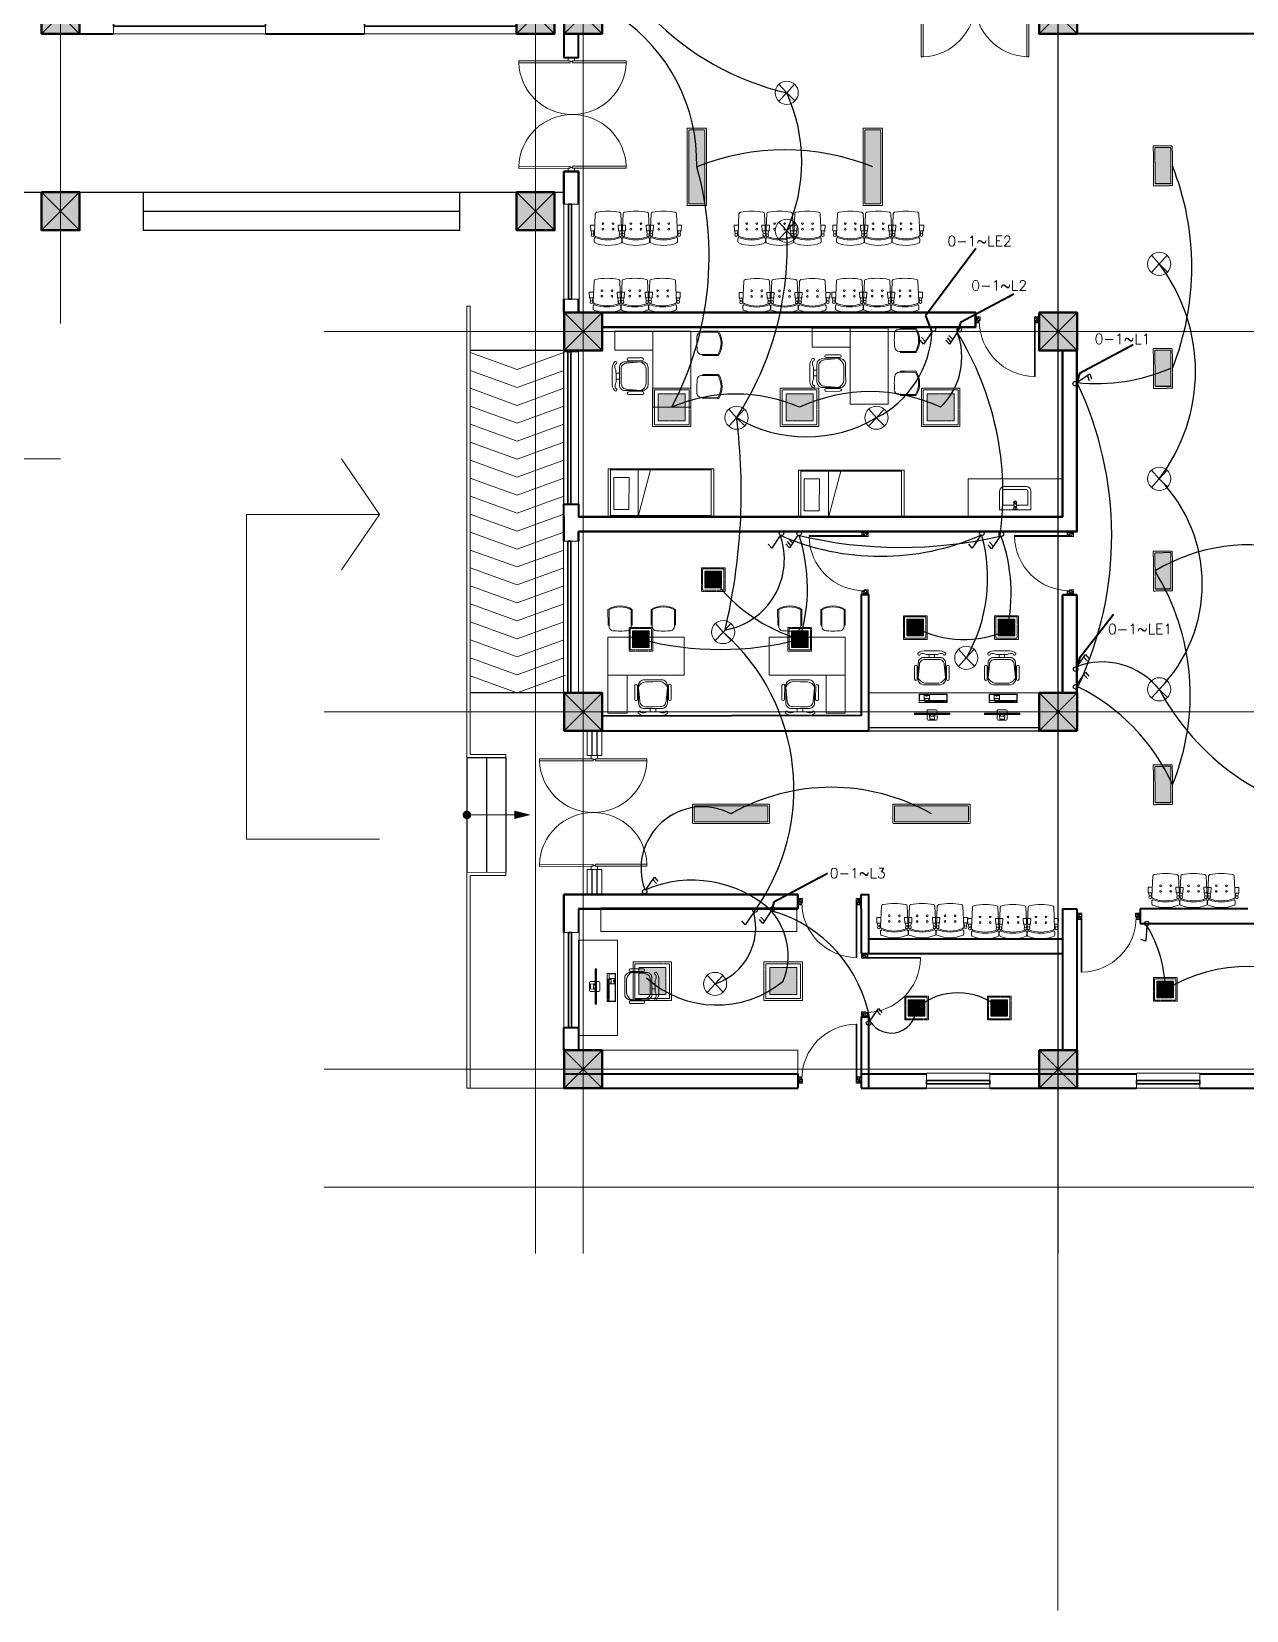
# Model space of a CAD drawing. Header units: millimetres. Extents: x 2355032 to 3136749, y 3674522 to 3929111.
# Drawn here: x 2451932 to 2471116, y 3871943 to 3896859 of the extents above; entities that cross this region are included whole.
import ezdxf

# ---------------------------------------------------------------- set-up
doc = ezdxf.new("R2010")
doc.units = ezdxf.units.MM
doc.header["$MEASUREMENT"] = 0
doc.linetypes.add('CENTER', pattern=[2, 1.25, -0.25, 0.25, -0.25])
doc.linetypes.add('DASHED', pattern=[0.75, 0.5, -0.25])
for name, color, linetype, lineweight in [('0newfurnture', 30, 'Continuous', 15), ('centreline', 52, 'CENTER', 5), ('Column-0.5', 14, 'Continuous', 50), ('conduit Light & fan City', 30, 'Continuous', 5), ('Dimension- 0.15', 114, 'Continuous', 15), ('Dimension-137.5', 86, 'Continuous', 13), ('door', 41, 'Continuous', 5), ('Door Opening-0.09', 253, 'Continuous', 9), ('furniture', 34, 'Continuous', 15), ('Furniture Hospital-0.09', 44, 'Continuous', 9), ('Hatch', 9, 'Continuous', 9), ('hatch-1', 53, 'Continuous', 15), ('hidden lines', 205, 'DASHED', 5), ('Railing', 73, 'Continuous', 20), ('Sill Level', 140, 'Continuous', 20), ('stairs', 6, 'Continuous', 25), ('Switches', 173, 'Continuous', 15), ('WALL 0.2', 7, 'Continuous', 20), ('wall 0.4', 7, 'Continuous', 40), ('Wall-0.5', 7, 'Continuous', 50), ('WINDOW', 152, 'Continuous', 30), ('Windows Plan', 152, 'Continuous', 35)]:
    doc.layers.add(name, color=color, linetype=linetype, lineweight=lineweight)
for name, color, linetype in [('1 x 4 recessed', 80, 'CENTER'), ('2 x 11 recessed', 60, 'CENTER'), ('ceilling fan', 3, 'Continuous'), ('emergencylight', 1, 'Continuous'), ('thrtywpanel', 7, 'Continuous'), ('wire powered ups', 3, 'Continuous'), ('Wires', 1, 'Continuous')]:
    doc.layers.add(name, color=color, linetype=linetype)
doc.styles.add('romans', font='romans.shx')
doc.styles.get("Standard").update_dxf_attribs({"font": 'arial.ttf'})
doc.dimstyles.get("Standard").update_dxf_attribs({"dimtxt": 500, "dimasz": 100, "dimexe": 100, "dimexo": 200, "dimgap": 0.09, "dimtad": 0, "dimtoh": 1, "dimdec": 0, "dimzin": 0, "dimdsep": 46, "dimtxsty": 'Standard', "dimblk": 'DOT', "dimcen": 0, "dimclrd": 256, "dimclre": 256, "dimclrt": 256, "dimadec": 0, "dimazin": 0, "dimtfac": 1, "dimtdec": 0, "dimtofl": 0, "dimtmove": 0, "dimatfit": 3, "dimfxl": 1, "dimtolj": 1, "dimtzin": 0, "dimlwd": -1, "dimlwe": -1, "dimarcsym": 1})

# ---------------------------------------------------------------- blocks, each defined once
blk = doc.blocks.new("door 3'3")
at = {"layer": 'door'}
for p, q in [((82769.36, -31237.4), (82769.36, -31203.37)), ((82769.84, -31203.37), (82769.36, -31203.37)), ((82769.84, -31237.4), (82769.84, -31203.37))]:
    blk.add_line(p, q, dxfattribs=at)
at = {"layer": 'door', "ltscale": 80}
for points in [[(82769.84, -31239.84), (82767.36, -31239.84), (82767.36, -31239.37), (82766.88, -31239.37), (82766.88, -31236.38), (82767.36, -31236.38), (82767.36, -31235.91), (82769.36, -31235.91), (82769.36, -31237.4), (82769.84, -31237.4)], [(82802.93, -31239.84), (82805.41, -31239.84), (82805.41, -31239.37), (82805.88, -31239.37), (82805.88, -31236.38), (82805.41, -31236.38), (82805.41, -31235.91), (82803.4, -31235.91), (82803.4, -31237.4), (82802.93, -31237.4)]]:
    blk.add_lwpolyline(points, close=True, dxfattribs=at)
blk.add_arc((82769.36, -31237.4), 34.04, 0, 89.20471, dxfattribs=at)
at = {"layer": 'Hatch'}
for centre, radius, start, end in [((82767.7, -31239.85), 2.68, 36.75824, 107.53286), ((82768.07, -31239.12), 3.04, 64.81981, 103.53483), ((82757.2, -31236.2), 10.64, 342.68423, 1.60142), ((82764.36, -31235.92), 4.57, 311.03249, 0.21009), ((82767.3, -31236.13), 3.25, 271.0473, 321.53187), ((82805.07, -31239.85), 2.68, 72.46714, 143.24176), ((82805.47, -31236.13), 3.25, 218.46813, 268.9527), ((82804.7, -31239.12), 3.04, 76.46517, 115.18019), ((82808.41, -31235.92), 4.57, 179.78991, 228.96751), ((82815.57, -31236.2), 10.64, 178.39858, 197.31577), ((82767.27, -31240.34), 1.96, 14.76809, 101.35249), ((82805.49, -31240.34), 1.96, 78.64751, 165.23191)]:
    blk.add_arc(centre, radius, start, end, dxfattribs=at)
blk = doc.blocks.new('desk')
at = {"layer": 'Furniture Hospital-0.09', "lineweight": 0}
for p, q in [((82779.05, -33204.54), (82778.82, -33204.74)), ((82778.82, -33226.13), (82778.82, -33204.74)), ((82778.08, -33213.81), (82775.81, -33213.97)), ((82775.81, -33214.25), (82775.92, -33214.25)), ((82775.81, -33214.27), (82775.9, -33214.27)), ((82775.81, -33216.59), (82775.9, -33216.59)), ((82775.81, -33216.61), (82775.92, -33216.61)), ((82778.08, -33217.05), (82775.81, -33216.89)), ((82775.92, -33212.3), (82778.82, -33212.3)), ((82777.66, -33214.44), (82778.55, -33214.44)), ((82777.66, -33214.46), (82777.66, -33214.44)), ((82777.66, -33214.46), (82778.82, -33214.46)), ((82777.66, -33216.4), (82778.82, -33216.4)), ((82777.66, -33216.43), (82777.66, -33216.4)), ((82777.66, -33216.43), (82778.55, -33216.43)), ((82777.78, -33216.4), (82777.78, -33214.46)), ((82779.63, -33212.3), (82781.02, -33212.3)), ((82775.92, -33218.56), (82778.82, -33218.56)), ((82778.82, -33226.13), (82779.05, -33226.32)), ((82779.63, -33218.56), (82781.02, -33218.56))]:
    blk.add_line(p, q, dxfattribs=at)
at = {"layer": 'Furniture Hospital-0.09', "lineweight": 0, "ltscale": 100}
for p, q in [((82786.19, -33223.54), (82786.19, -33206.09)), ((82786.19, -33206.09), (82791.32, -33206.09)), ((82786.51, -33207.8), (82787.14, -33207.8)), ((82786.51, -33217.09), (82786.51, -33207.8)), ((82786.57, -33206.96), (82786.57, -33206.39)), ((82786.57, -33206.39), (82787.14, -33206.39)), ((82787.14, -33206.96), (82786.57, -33206.96)), ((82787.14, -33206.39), (82787.14, -33206.96)), ((82787.14, -33207.8), (82787.14, -33217.09)), ((82787.44, -33217.12), (82787.44, -33206.33)), ((82787.44, -33206.33), (82791.11, -33206.33)), ((82791.11, -33206.33), (82791.11, -33217.12)), ((82791.32, -33206.09), (82791.32, -33223.54)), ((82787.14, -33217.09), (82786.51, -33217.09)), ((82791.11, -33217.12), (82787.44, -33217.12)), ((82787.5, -33220.04), (82787.5, -33217.45)), ((82787.5, -33217.45), (82788.59, -33217.45)), ((82788.59, -33217.45), (82788.59, -33220.04)), ((82790.54, -33217.57), (82790.99, -33217.57)), ((82790.54, -33218.45), (82790.54, -33217.57)), ((82790.99, -33217.57), (82790.99, -33220.07)), ((82791.32, -33223.54), (82786.19, -33223.54)), ((82786.54, -33219.95), (82786.54, -33217.6)), ((82786.54, -33217.6), (82787.14, -33217.6)), ((82787.14, -33219.95), (82786.54, -33219.95)), ((82787.14, -33217.6), (82787.14, -33219.95)), ((82788.59, -33220.04), (82787.5, -33220.04)), ((82787.5, -33223.2), (82787.5, -33220.34)), ((82787.5, -33220.34), (82791.08, -33220.34)), ((82791.08, -33223.2), (82787.5, -33223.2)), ((82790.03, -33219.2), (82790.03, -33218.45)), ((82790.03, -33218.45), (82790.54, -33218.45)), ((82790.54, -33219.2), (82790.03, -33219.2)), ((82790.54, -33220.07), (82790.54, -33219.2)), ((82790.99, -33220.07), (82790.54, -33220.07)), ((82791.08, -33220.34), (82791.08, -33223.2))]:
    blk.add_line(p, q, dxfattribs=at)
at = {"layer": 'Furniture Hospital-0.09', "ltscale": 6}
for p, q in [((82800.5, -33204.96), (82808.49, -33204.96)), ((82800.5, -33206.58), (82808.49, -33206.58)), ((82813.91, -33213.95), (82815.89, -33213.95)), ((82813.91, -33217.32), (82815.89, -33217.32)), ((82800.5, -33224.69), (82808.49, -33224.69)), ((82800.5, -33226.31), (82808.49, -33226.31))]:
    blk.add_line(p, q, dxfattribs=at)
at = {"layer": 'Furniture Hospital-0.09', "lineweight": 0}
for points in [[(82779.63, -33226.32), (82779.63, -33204.54), (82779.05, -33204.54), (82779.05, -33226.32), (82779.63, -33226.32)], [(82775.23, -33217.86), (82775.23, -33213)], [(82775.81, -33216.89), (82775.81, -33213.97)], [(82775.9, -33216.59), (82775.9, -33214.27)], [(82775.92, -33216.61), (82775.92, -33214.25)], [(82781.72, -33217.86), (82781.72, -33213)]]:
    blk.add_lwpolyline(points, dxfattribs=at)
at = {"layer": 'Furniture Hospital-0.09', "ltscale": 6}
for points in [[(82797.14, -33215.63), (82797.14, -33210.58, -0.414214), (82800.51, -33207.21), (82810.61, -33207.21, -0.418376), (82813.91, -33210.58), (82813.91, -33215.63)], [(82798.2, -33215.63), (82798.2, -33211.34, -0.28028), (82801.57, -33207.21), (82809.51, -33207.97, -0.418376), (82812.81, -33211.34), (82812.81, -33215.63)], [(82816.6, -33207.07, -0.207066), (82818.07, -33212.19), (82818.07, -33215.63)], [(82797.14, -33215.63), (82797.14, -33220.69, 0.414214), (82800.51, -33224.06), (82810.61, -33224.06, 0.418376), (82813.91, -33220.69), (82813.91, -33215.63)], [(82798.2, -33215.63), (82798.2, -33219.93, 0.28028), (82801.57, -33224.06), (82809.51, -33223.3, 0.418376), (82812.81, -33219.93), (82812.81, -33215.63)], [(82816.29, -33208.59, -0.214578), (82815.89, -33212.17), (82815.89, -33215.63)], [(82816.29, -33222.68, 0.214578), (82815.89, -33219.1), (82815.89, -33215.63)], [(82816.6, -33224.2, 0.207066), (82818.07, -33219.08), (82818.07, -33215.63)]]:
    blk.add_lwpolyline(points, format="xyb", dxfattribs=at)
at = {"layer": 'Furniture Hospital-0.09', "lineweight": 0}
for points in [[(82778.08, -33213.81, -0.263666), (82778.48, -33213.95), (82778.55, -33214.07), (82778.55, -33214.44)], [(82778.08, -33217.05, 0.263666), (82778.48, -33216.91), (82778.55, -33216.79), (82778.55, -33216.43)]]:
    blk.add_lwpolyline(points, format="xyb", dxfattribs=at)
for centre, radius in [((82775.38, -33213.84), 0.0699), ((82775.38, -33214.41), 0.0699), ((82775.38, -33214.99), 0.0699), ((82775.38, -33215.57), 0.0699), ((82775.38, -33216.15), 0.0699), ((82775.38, -33216.73), 0.0699), ((82775.38, -33217.31), 0.0699), ((82779.34, -33213.98), 0.0463), ((82779.34, -33216.88), 0.0463), ((82775.38, -33217.89), 0.0699)]:
    blk.add_circle(centre, radius, dxfattribs=at)
at = {"layer": 'Furniture Hospital-0.09', "ltscale": 6}
for centre, radius, start, end in [((82800.65, -33205.77), 0.824, 100.57806, 259.64196), ((82808.49, -33205.77), 0.812, 270, 90), ((82816.19, -33207.78), 0.823, 59.8228, 277.53485), ((82800.65, -33225.5), 0.824, 100.35804, 259.42194), ((82808.49, -33225.5), 0.812, 270, 90), ((82816.19, -33223.49), 0.823, 82.46515, 300.1772)]:
    blk.add_arc(centre, radius, start, end, dxfattribs=at)
at = {"layer": 'Furniture Hospital-0.09', "lineweight": 0}
for centre, start, end in [((82775.92, -33213), 90, 180), ((82781.02, -33213), 0, 90), ((82775.92, -33217.86), 180, 270), ((82781.02, -33217.86), 270, 0)]:
    blk.add_arc(centre, 0.695, start, end, dxfattribs=at)
blk = doc.blocks.new('MAIN DOOR')
at = {"layer": 'door', "ltscale": 1000}
for points in [[(2346.08, 190.6), (2346.08, 188.53)], [(2348.88, 188.12), (2347.4, 188.12), (2347.4, 188.53), (2346.08, 188.53), (2346.08, 190.6), (2350.2, 190.6)], [(2347.4, 188.12), (2348.88, 188.12), (2348.88, 188.53), (2350.2, 188.53), (2350.2, 190.6), (2346.08, 190.6)], [(2350.2, 190.6), (2350.2, 188.53)], [(2313.41, 120.66), (2347.33, 120.66), (2347.33, 121.91), (2313.41, 121.91), (2313.41, 120.66)], [(2348.82, 121.07), (2347.33, 121.07), (2347.33, 120.66), (2346.01, 120.66), (2346.01, 118.6), (2350.14, 118.6)], [(2347.33, 121.07), (2348.82, 121.07), (2348.82, 120.66), (2350.14, 120.66), (2350.14, 118.6), (2346.01, 118.6)], [(2346.01, 118.6), (2346.01, 120.66)], [(2381.26, 120.66), (2348.82, 120.66), (2348.82, 121.91), (2381.26, 121.91), (2381.26, 120.66)], [(2350.14, 118.6), (2350.14, 120.66)]]:
    blk.add_lwpolyline(points, dxfattribs=at)
for points in [[(2313.47, 188.53), (2347.4, 188.53), (2347.4, 187.28), (2313.47, 187.28)], [(2381.32, 188.53), (2348.88, 188.53), (2348.88, 187.28), (2381.32, 187.28)]]:
    blk.add_lwpolyline(points, close=True, dxfattribs=at)
at = {"layer": 'Door Opening-0.09', "ltscale": 1000}
for centre, radius, start, end in [((2347.4, 188.53), 33.94, 182.11678, 357.88255), ((2347.33, 120.66), 33.95, 2.11669, 177.88264)]:
    blk.add_arc(centre, radius, start, end, dxfattribs=at)
at = {"layer": 'WINDOW', "ltscale": 5}
blk.add_line((2350.14, 190.6), (2350.14, 190.6), dxfattribs=at)
blk = doc.blocks.new('BANCAS')
at = {"layer": 'Furniture Hospital-0.09'}
for p, q in [((-0.236, -0.247), (-0.314, -0.247)), ((-0.309, -0.347), (-0.314, -0.247)), ((0.314, -0.25), (0.236, -0.25)), ((0.309, -0.35), (0.314, -0.25)), ((-0.241, -0.347), (-0.309, -0.347)), ((-0.294, -0.405), (-0.3, -0.347)), ((-0.256, -0.405), (-0.25, -0.347)), ((0.309, -0.35), (0.241, -0.35)), ((0.256, -0.409), (0.25, -0.35)), ((0.294, -0.409), (0.3, -0.35))]:
    blk.add_line(p, q, dxfattribs=at)
blk.add_lwpolyline([(0.227, -0.048, 0.346546), (0.203, -0.019, 0.095695), (-0.203, -0.019, 0.346546), (-0.227, -0.048), (-0.244, -0.417, 0.318973), (-0.225, -0.447, 0.193005), (0.225, -0.447, 0.318973), (0.244, -0.417)], format="xyb", close=True, dxfattribs=at)
blk.add_lwpolyline([(-0.245, -0.522), (-0.245, -0.489, -0.522832), (-0.218, -0.471, 0.18), (0.218, -0.471, -0.522832), (0.245, -0.489), (0.245, -0.547, -0.306573), (0.232, -0.565, -0.192782), (-0.232, -0.565, -0.306573), (-0.245, -0.547), (-0.245, -0.504)], format="xyb", dxfattribs=at)
for centre, radius in [((-0.09, -0.22), 0.015), ((0.09, -0.22), 0.015), ((-0.275, -0.422), 0.025), ((-0.09, -0.32), 0.015), ((0.09, -0.32), 0.015), ((0.275, -0.425), 0.025)]:
    blk.add_circle(centre, radius, dxfattribs=at)
blk = doc.blocks.new('A$C72AE6952')
at = {"ltscale": 20, "xscale": 800, "yscale": 800, "zscale": 800, "row_count": 1, "column_count": 3, "row_spacing": 0, "column_spacing": 440.0000000000001}
blk.add_blockref('BANCAS', (-440, 0), dxfattribs=at)
blk = doc.blocks.new('d1')
at = {"layer": 'door'}
for p, q in [((2442.75, 10745.72), (2408.32, 10745.72)), ((2442.75, 10746.15), (2408.33, 10746.15)), ((2408.33, 10746.15), (2408.33, 10745.72))]:
    blk.add_line(p, q, dxfattribs=at)
at = {"layer": 'door', "ltscale": 80}
for points in [[(2445, 10779.7), (2445, 10781.99), (2444.56, 10781.99), (2444.56, 10782.43), (2441.8, 10782.43), (2441.8, 10781.99), (2441.36, 10781.99), (2441.36, 10780.14), (2442.75, 10780.14), (2442.75, 10779.7)], [(2445, 10746.15), (2445, 10743.87), (2444.56, 10743.87), (2444.56, 10743.43), (2441.8, 10743.43), (2441.8, 10743.87), (2441.36, 10743.87), (2441.36, 10745.72), (2442.75, 10745.72), (2442.75, 10746.15)]]:
    blk.add_lwpolyline(points, close=True, dxfattribs=at)
at = {"layer": 'Door Opening-0.09', "ltscale": 80}
blk.add_arc((2442.75, 10745.72), 34.42, 90, 179.27403, dxfattribs=at)
at = {"layer": 'hidden lines'}
for centre, radius, start, end in [((2441.64, 10791.37), 9.82, 268.39858, 287.31577), ((2441.38, 10784.76), 4.22, 269.78991, 318.96751), ((2444.33, 10781.34), 2.81, 166.46517, 205.18019), ((2445.01, 10781.68), 2.48, 162.46714, 233.24176), ((2441.57, 10782.05), 3, 308.46813, 358.9527), ((2445.46, 10782.07), 1.81, 168.64751, 255.23191), ((2441.64, 10734.49), 9.82, 72.68423, 91.60142), ((2441.38, 10741.1), 4.22, 41.03249, 90.21009), ((2444.33, 10744.52), 2.81, 154.81981, 193.53483), ((2445.01, 10744.18), 2.48, 126.75824, 197.53286), ((2441.57, 10743.81), 3, 1.0473, 51.53187), ((2445.46, 10743.79), 1.81, 104.76809, 191.35249)]:
    blk.add_arc(centre, radius, start, end, dxfattribs=at)
blk = doc.blocks.new('2ft column')
at = {"layer": 'Hatch', "ltscale": 5}
h = blk.add_hatch(color=256, dxfattribs=at)
h.dxf.hatch_style = 1
h.paths.add_polyline_path([(2207385, 4176559), (2207985, 4176559), (2207985, 4175959), (2207385, 4175959)])
at = {"layer": 'Column-0.5', "ltscale": 5}
blk.add_lwpolyline([(2207385, 4176559), (2207985, 4176559), (2207985, 4175959), (2207385, 4175959)], close=True, dxfattribs=at)
at = {"layer": 'Defpoints', "ltscale": 5}
for points in [[(2207985, 4176559), (2207385, 4175959)], [(2207985, 4175959), (2207385, 4176559)]]:
    blk.add_lwpolyline(points, dxfattribs=at)
blk = doc.blocks.new('main grid')
at = {"layer": 'centreline', "ltscale": 5}
for p, q in [((2533911, 4018930), (2533911, 3991299)), ((2541411, 4018930), (2541411, 3976624)), ((2542161, 4018930), (2542161, 3976624)), ((2549661, 4018930), (2549661, 3976624)), ((2559988, 3991172), (2538074, 3991172)), ((2533911, 3989164), (2515100, 3989164)), ((2559988, 3985172), (2538074, 3985172)), ((2559988, 3979531), (2538074, 3979531))]:
    blk.add_line(p, q, dxfattribs=at)
at = {"layer": 'Hatch'}
for p in [(326226, -180087), (333726, -180087), (326226, -183187), (333726, -183187), (334476, -185087), (341976, -185087), (334476, -191087), (341976, -191087), (334476, -196728), (341976, -196728)]:
    blk.add_blockref('2ft column', p, dxfattribs=at)
at = {"layer": 'Hatch', "xscale": -1}
for p in [(4749846, -180087), (4757346, -180087)]:
    blk.add_blockref('2ft column', p, dxfattribs=at)
blk = doc.blocks.new('IP1')
at = {"layer": 'WALL 0.2', "ltscale": 5}
for points in [[(2535111, 3946693), (2535111, 3948793), (2539161, 3948793)], [(2539161, 3948793), (2540236, 3948793), (2540236, 3946693)], [(2539361, 3947293), (2540236, 3946693), (2541111, 3947293)]]:
    blk.add_lwpolyline(points, dxfattribs=at)
blk = doc.blocks.new('TAP')
at = {"layer": 'Furniture Hospital-0.09', "linetype": 'Continuous'}
for p, q in [((0, 38), (0, -38)), ((5, 38), (0, 38)), ((5, 38), (5, -38)), ((30, 25), (5, 25)), ((30, 0), (5, 0)), ((30, 25), (30, -25)), ((56, 16), (30, 16)), ((51, 7), (48, 8)), ((59, 19), (57, 22)), ((73, 24), (73, 27)), ((88, 20), (89, 22)), ((97, 15), (125, 12)), ((97, 8), (100, 9)), ((5, -38), (0, -38)), ((30, -25), (5, -25)), ((56, -16), (30, -16)), ((51, -8), (48, -9)), ((60, -20), (58, -22)), ((74, -24), (74, -27)), ((88, -19), (90, -22)), ((97, -7), (100, -8)), ((97, -15), (125, -12))]:
    blk.add_line(p, q, dxfattribs=at)
for radius in [21.2, 19.7]:
    blk.add_circle((74, 0), radius, dxfattribs=at)
for centre, radius, start, end in [((74, 0), 27.2, 163.0512, 199.0512), ((74, 0), 24.2, 127.0512, 163.0512), ((74, 0), 27.2, 91.0512, 127.0512), ((74, 0), 24.2, 55.0512, 91.0512), ((74, 0), 27.2, 19.0512, 55.0512), ((74, 0), 24.2, 343.0512, 19.0512), ((95, 0), 32.6, 337.45, 22.55), ((74, 0), 24.2, 199.0512, 235.0512), ((74, 0), 27.2, 235.0512, 271.0512), ((74, 0), 24.2, 271.0512, 307.0512), ((74, 0), 27.2, 307.0512, 343.0512)]:
    blk.add_arc(centre, radius, start, end, dxfattribs=at)
blk = doc.blocks.new('bazin')
at = {"layer": '0newfurnture', "ltscale": 5}
for p, q in [((2434577, 4011590), (2435069, 4011590)), ((2434577, 4011295), (2434577, 4011590)), ((2434626, 4011295), (2434626, 4011516)), ((2434626, 4011516), (2434799, 4011516)), ((2434847, 4011516), (2435020, 4011516)), ((2435020, 4011516), (2435020, 4011295)), ((2435069, 4011590), (2435069, 4011295)), ((2434996, 4011270), (2434651, 4011270)), ((2434996, 4011221), (2434651, 4011221))]:
    blk.add_line(p, q, dxfattribs=at)
blk.add_circle((2434823, 4011477), 25.6, dxfattribs=at)
for centre, radius, start, end in [((2434651, 4011295), 73.8, 180, 270), ((2434651, 4011295), 24.6, 180, 270), ((2434996, 4011295), 73.8, 270, 0), ((2434996, 4011295), 24.6, 270, 0)]:
    blk.add_arc(centre, radius, start, end, dxfattribs=at)
at = {"layer": '0newfurnture', "ltscale": 5, "xscale": 0.9842520018725999, "yscale": 0.9842520018725999, "zscale": 0.9842520018725999, "rotation": 270}
blk.add_blockref('TAP', (2434823, 4011590), dxfattribs=at)
blk = doc.blocks.new('ADHIKRIT')
at = {"layer": 'furniture'}
for p, q in [((900, 1351), (0, 1351)), ((0, 1351), (0, -450)), ((0, 741), (0, 1351)), ((900, -450), (900, 1351)), ((1187, 1121), (1153, 1121)), ((1187, 1145), (1558, 1147)), ((1187, 1145), (1187, 1121)), ((1187, 1121), (1545, 1123)), ((-245, 1046), (-569, 1047)), ((-245, 980), (-569, 981)), ((1048, 956), (1048, 1014)), ((1050, 758), (1050, 711)), ((-789, 683), (-869, 683)), ((-789, 547), (-869, 547)), ((1050, 700), (1050, 711)), ((1189, 595), (1157, 595)), ((1187, 595), (1187, 571)), ((1187, 571), (1558, 573)), ((1189, 595), (1286, 595)), ((1287, 595), (1545, 597)), ((-900, 0), (0, 0)), ((-900, -450), (-900, 0)), ((-247, 247), (-571, 248)), ((-247, 182), (-571, 182)), ((1189, 102), (1157, 102)), ((1187, 126), (1558, 124)), ((1187, 102), (1187, 126)), ((1189, 102), (1286, 101)), ((1287, 101), (1545, 100)), ((1048, -260), (1048, -318)), ((1050, -4), (1050, -14)), ((1050, -61), (1050, -14)), ((0, -450), (-900, -450)), ((0, -450), (900, -450)), ((1187, -425), (1153, -425)), ((1187, -425), (1545, -426)), ((1187, -449), (1187, -425)), ((1187, -449), (1558, -450))]:
    blk.add_line(p, q, dxfattribs=at)
for points in [[(-897, 962, 0.207066), (-957, 755), (-957, 615)], [(-885, 900, 0.214578), (-869, 755), (-869, 615)], [(-110, 614), (-109, 818, 0.414214), (-246, 955), (-655, 956, 0.418376), (-789, 820), (-789, 615)], [(-153, 614), (-152, 788, 0.28028), (-288, 955), (-610, 925, 0.418376), (-744, 789), (-745, 615)], [(-899, 268, -0.207066), (-958, 476), (-957, 615)], [(-886, 330, -0.214578), (-870, 475), (-869, 615)], [(-110, 614), (-110, 409, -0.414214), (-247, 273), (-656, 274, -0.418376), (-790, 410), (-789, 615)], [(-153, 614), (-153, 440, -0.28028), (-290, 273), (-612, 304, -0.418376), (-745, 441), (-745, 615)]]:
    blk.add_lwpolyline(points, format="xyb", dxfattribs=at)
for centre, radius, start, end in [((1154, 1015), 106, 90.3083, 180.3083), ((1203, 1157), 39.5, 294.3355, 296.5711), ((1099, 860), 518, 329.4756, 30.5244), ((1099, 860), 542, 328.0257, 31.9845), ((-881, 933), 33.3, 262.3354, 120.0474), ((-569, 1014), 32.9, 89.8702, 269.8702), ((-245, 1013), 32.9, 269.8702, 89.8702), ((1753, 864), 711, 172.5908, 188.6233), ((1157, 701), 106, 180.3083, 270.3083), ((-882, 297), 33.3, 239.693, 97.4051), ((-571, 215), 32.9, 89.8702, 269.8702), ((-253, 214), 33.4, 280.4483, 79.5122), ((1157, -4), 106, 89.6917, 179.6917), ((1099, -163), 518, 329.4756, 30.5244), ((1099, -163), 542, 328.0155, 31.9743), ((1753, -168), 711, 171.3767, 187.4092), ((1154, -319), 106, 179.6917, 269.6917), ((1203, -461), 39.5, 63.4289, 65.6645)]:
    blk.add_arc(centre, radius, start, end, dxfattribs=at)
blk = doc.blocks.new('BED')
at = {"layer": 'Furniture Hospital-0.09'}
for p, q in [((-2.12, 0.475), (-2.12, -0.475)), ((-2.12, -0.475), (-2.12, 0.475)), ((-0.008, 0.475), (-2.12, 0.475)), ((-2.07, 0.475), (-2.07, -0.475)), ((-0.058, 0.455), (-2.07, 0.455)), ((-0.855, -0.455), (-0.61, 0.475)), ((-0.61, 0.475), (-0.61, -0.455)), ((-0.425, 0.336), (-0.426, -0.303)), ((-0.425, 0.336), (-0.121, 0.336)), ((-0.121, -0.303), (-0.121, 0.336)), ((-0.058, -0.475), (-0.058, 0.475)), ((-0.008, -0.475), (-0.008, 0.475)), ((-0.426, -0.303), (-0.121, -0.303)), ((-2.12, -0.475), (-0.008, -0.475)), ((-2.07, -0.455), (-0.058, -0.455))]:
    blk.add_line(p, q, dxfattribs=at)
blk = doc.blocks.new('w1')
at = {"layer": 'Sill Level'}
blk.add_lwpolyline([(2460641, 3827503), (2460641, 3825103), (2460401, 3825103), (2460401, 3827503)], close=True, dxfattribs=at)
at = {"layer": 'Windows Plan'}
blk.add_lwpolyline([(2460521, 3825103), (2460521, 3827503), (2460473, 3827503), (2460473, 3825103)], close=True, dxfattribs=at)
blk = doc.blocks.new('w2')
at = {"layer": 'Sill Level'}
blk.add_lwpolyline([(2444138, 3818930), (2445638, 3818930), (2445638, 3818690), (2444138, 3818690)], close=True, dxfattribs=at)
at = {"layer": 'Windows Plan'}
blk.add_lwpolyline([(2445638, 3818810), (2444138, 3818810), (2444138, 3818762), (2445638, 3818762)], close=True, dxfattribs=at)
blk = doc.blocks.new('v1')
at = {"layer": 'Sill Level'}
blk.add_lwpolyline([(2446591, 3818940), (2447591, 3818940), (2447591, 3818700), (2446591, 3818700)], close=True, dxfattribs=at)
at = {"layer": 'Windows Plan'}
blk.add_lwpolyline([(2447591, 3818820), (2446591, 3818820), (2446591, 3818772), (2447591, 3818772)], close=True, dxfattribs=at)
blk = doc.blocks.new('4 ft recessed panel')
at = {"layer": '1 x 4 recessed', "lineweight": 0}
h = blk.add_hatch(dxfattribs=at)
h.set_pattern_fill('AR-SAND', color=256, scale=6.25)
h.set_pattern_definition([(37.5, (-418269.719, 97562.351), (-0.39370849, 12.04264856), [0, -9.5, 0, -10.625, 0, -10.15625]), (7.5, (-418269.719, 97562.351), (11.0611044, 17.6384129), [0, -5.125, 0, -8.5625, 0, -3.28125]), (327.5, (-418277.406, 97562.351), (19.46338664, 0.03536908), [0, -3.125, 0, -11.25, 0, -14.6875]), (317.5, (-418277.406, 97562.351), (18.7882913, 5.4854723), [0, -1.5625, 0, -7.375, 0, -8.4375])])
h.paths.add_polyline_path([(-575, 125), (575, 125), (575, -125), (-575, -125)])
for points in [[(-600, 150), (600, 150), (600, -150), (-600, -150)], [(-575, 125), (575, 125), (575, -125), (-575, -125)]]:
    blk.add_lwpolyline(points, close=True, dxfattribs=at)
blk = doc.blocks.new('36W LED PANEL')
at = {"layer": '2 x 11 recessed', "lineweight": 0, "true_color": 0xffffff, "transparency": 33554664}
h = blk.add_hatch(dxfattribs=at)
h.set_pattern_fill('DOTS', scale=15.2)
h.paths.add_polyline_path([(-213, 213), (213, 213), (213, -213), (-213, -213)])
at = {"layer": '2 x 11 recessed', "lineweight": 0}
for points in [[(-304, 304), (304, 304), (304, -304), (-304, -304)], [(-274, 274), (274, 274), (274, -274), (-274, -274)], [(-213, 213), (213, 213), (213, -213), (-213, -213)]]:
    blk.add_lwpolyline(points, close=True, dxfattribs=at)
blk = doc.blocks.new('1by1 15w')
at = {"layer": '2 x 11 recessed', "lineweight": 0, "true_color": 0xffffff}
h = blk.add_hatch(dxfattribs=at)
h.set_pattern_fill('DOTS', scale=7.6)
h.set_pattern_definition([(0, (-24150.00014, -28906.40267), (0.2375, 0.475), [0, -0.475])])
h.paths.add_polyline_path([(111699, 133932), (111912, 133932), (111912, 133720), (111699, 133720)])
at = {"layer": '2 x 11 recessed', "lineweight": 0}
for points in [[(111654, 133978), (111958, 133978), (111958, 133674), (111654, 133674)], [(111669, 133963), (111942, 133963), (111942, 133689), (111669, 133689)], [(111699, 133932), (111912, 133932), (111912, 133720), (111699, 133720)]]:
    blk.add_lwpolyline(points, close=True, dxfattribs=at)
blk = doc.blocks.new('3 WAY')
at = {"layer": 'Switches', "lineweight": 30}
for p, q in [((1.76, 2.13), (6.02, 8.52)), ((6.02, 8.52), (7.78, 6.51)), ((4.51, 6.01), (6.27, 4.01)), ((5.27, 7.27), (7.02, 5.26))]:
    blk.add_line(p, q, dxfattribs=at)
blk.add_circle((1.13, 1.13), 1.13, dxfattribs=at)
blk = doc.blocks.new('2 WAY')
at = {"layer": 'Switches', "lineweight": 30}
for p, q in [((1.76, 2.13), (6.02, 8.52)), ((6.02, 8.52), (7.78, 6.51)), ((5.27, 7.27), (7.02, 5.26))]:
    blk.add_line(p, q, dxfattribs=at)
blk.add_circle((1.13, 1.13), 1.13, dxfattribs=at)
blk = doc.blocks.new('1 WAY')
at = {"layer": 'Switches', "lineweight": 30}
for p, q in [((1.76, 2.13), (6.02, 8.52)), ((6.02, 8.52), (7.78, 6.51))]:
    blk.add_line(p, q, dxfattribs=at)
blk.add_circle((1.13, 1.13), 1.13, dxfattribs=at)
blk = doc.blocks.new('2 ft panel')
at = {"layer": '1 x 4 recessed', "lineweight": 0}
h = blk.add_hatch(dxfattribs=at)
h.set_pattern_fill('AR-SAND', color=256, scale=6.25)
h.set_pattern_definition([(37.5, (-417982.219, 97562.351), (-0.39370849, 12.04264856), [0, -9.5, 0, -10.625, 0, -10.15625]), (7.5, (-417982.219, 97562.351), (11.0611044, 17.6384129), [0, -5.125, 0, -8.5625, 0, -3.28125]), (327.5, (-417989.906, 97562.351), (19.46338664, 0.03536908), [0, -3.125, 0, -11.25, 0, -14.6875]), (317.5, (-417989.906, 97562.351), (18.7882913, 5.4854723), [0, -1.5625, 0, -7.375, 0, -8.4375])])
h.paths.add_polyline_path([(287, -125), (287, 125), (-288, 125), (-288, -125)])
at = {"layer": '1 x 4 recessed'}
blk.add_line((287, 125), (287, -125), dxfattribs=at)
at = {"layer": '1 x 4 recessed', "lineweight": 0}
for points in [[(316, -150), (-313, -150), (-313, 150), (316, 150)], [(287, -125), (-288, -125), (-288, 125), (287, 125)], [(316, 150), (316, -150)]]:
    blk.add_lwpolyline(points, dxfattribs=at)
blk = doc.blocks.new('emergency')
at = {"layer": 'conduit Light & fan City'}
for p, q in [((0, 0), (-124, -135)), ((-122, 136), (0, 0)), ((124, 135), (0, 0)), ((0, 0), (129, -129))]:
    blk.add_line(p, q, dxfattribs=at)
blk.add_circle((0, 0), 183, dxfattribs=at)
blk = doc.blocks.new('_Dot')
at = {"color": 0, "linetype": 'ByBlock', "lineweight": -2}
blk.add_line((-0.5, 0), (-1, 0), dxfattribs=at)
at = {"color": 0, "linetype": 'ByBlock', "lineweight": -3, "const_width": 0.5}
blk.add_lwpolyline([(-0.25, 0, 1), (0.25, 0, 1)], format="xyb", close=True, dxfattribs=at)

msp = doc.modelspace()

# ---------------------------------------------------------------- hatches: boundary and pattern name
at = {"layer": 'Dimension- 0.15', "ltscale": 5}
h = msp.add_hatch(dxfattribs=at)
h.set_pattern_fill('ANSI31', color=256, scale=25.555556)
h.set_pattern_definition([(45, (340291.811, 4679707.3503), (-2.258813329, 2.258813329), [])])
h.paths.add_polyline_path([(2458807, 3884438), (2458807, 3884497), (2458748, 3884497, 0.414214)])
h.paths.add_polyline_path([(2458807, 3884438, 0.414214), (2458866, 3884497), (2458807, 3884497)])
h.paths.add_polyline_path([(2458807, 3884497), (2458866, 3884497, 0.414214), (2458807, 3884557)])
h.paths.add_polyline_path([(2458748, 3884497), (2458807, 3884497), (2458807, 3884557, 0.414214)])

# ---------------------------------------------------------------- linework, layer by layer
at = {"layer": '0newfurnture', "ltscale": 5}
msp.add_lwpolyline([(2466722, 3889800), (2468210, 3889800), (2468210, 3889200), (2466722, 3889200)], close=True, dxfattribs=at)
at = {"layer": 'centreline', "ltscale": 5}
for p, q in [((2452390, 3919883), (2452390, 3892253)), ((2468140, 3919883), (2468140, 3871943)), ((2484358, 3878625), (2456554, 3878625))]:
    msp.add_line(p, q, dxfattribs=at)
at = {"layer": 'Dimension- 0.15', "ltscale": 5}
for p, q in [((2459566, 3884555), (2459566, 3884440)), ((2459796, 3884497), (2459566, 3884555)), ((2459566, 3884440), (2459796, 3884497))]:
    msp.add_line(p, q, dxfattribs=at)
msp.add_lwpolyline([(2459566, 3884497), (2458807, 3884497)], dxfattribs=at)
msp.add_circle((2458807, 3884497), 59.1, dxfattribs=at)
msp.add_solid([(2459566, 3884555), (2459796, 3884497), (2459566, 3884440)], dxfattribs=at)
at = {"layer": 'Dimension-137.5', "ltscale": 5}
msp.add_line((2459566, 3884497), (2459796, 3884497), dxfattribs=at)
at = {"layer": 'Furniture Hospital-0.09', "ltscale": 5}
msp.add_lwpolyline([(2465152, 3886425), (2467840, 3886425)], dxfattribs=at)
at = {"layer": 'Furniture Hospital-0.09'}
for points in [[(2460924, 3883030), (2464015, 3883030), (2464015, 3882660), (2460924, 3882660)], [(2460570, 3882521), (2461185, 3882521), (2461185, 3881018), (2460570, 3881018)], [(2460940, 3880784), (2464032, 3880784), (2464032, 3880414), (2460940, 3880414)]]:
    msp.add_lwpolyline(points, close=True, dxfattribs=at)
at = {"layer": 'hatch-1', "color": 4, "lineweight": 0, "ltscale": 5}
for points in [[(2460340, 3891797), (2459599, 3891528), (2458858, 3891797)], [(2460340, 3891513), (2459599, 3891245), (2458858, 3891513)], [(2460340, 3891230), (2459599, 3890961), (2458858, 3891230)], [(2460340, 3890946), (2459599, 3890678), (2458858, 3890946)], [(2460340, 3890663), (2459599, 3890394), (2458858, 3890663)], [(2460340, 3890379), (2459599, 3890111), (2458858, 3890379)], [(2460340, 3890096), (2459599, 3889827), (2458858, 3890096)], [(2460340, 3889812), (2459599, 3889544), (2458858, 3889812)], [(2460340, 3889529), (2459599, 3889260), (2458858, 3889529)], [(2460340, 3889245), (2459599, 3888977), (2458858, 3889245)], [(2460340, 3888962), (2459599, 3888693), (2458858, 3888962)], [(2460340, 3888678), (2459599, 3888410), (2458858, 3888678)], [(2460340, 3888395), (2459599, 3888126), (2458858, 3888395)], [(2460340, 3888111), (2459599, 3887843), (2458858, 3888111)], [(2460340, 3887828), (2459599, 3887559), (2458858, 3887828)], [(2460340, 3887544), (2459599, 3887276), (2458858, 3887544)], [(2460340, 3887261), (2459599, 3886992), (2458858, 3887261)], [(2460340, 3886977), (2459599, 3886709), (2458858, 3886977)], [(2460366, 3886703), (2459599, 3886425), (2458858, 3886694)]]:
    msp.add_lwpolyline(points, dxfattribs=at)
at = {"layer": 'Railing', "ltscale": 5}
msp.add_lwpolyline([(2458807, 3892526), (2458858, 3892526), (2458858, 3885453), (2459420, 3885453), (2459420, 3885402), (2458807, 3885402)], close=True, dxfattribs=at)
msp.add_lwpolyline([(2460340, 3880185), (2458807, 3880185), (2458807, 3883589), (2459420, 3883593), (2459421, 3883543), (2458857, 3883539), (2458857, 3880185), (2460340, 3880185)], dxfattribs=at)
at = {"layer": 'stairs', "ltscale": 5}
for p, q in [((2460340, 3886425), (2458858, 3886425)), ((2458807, 3885402), (2458807, 3883589)), ((2459114, 3885402), (2459114, 3883589))]:
    msp.add_line(p, q, dxfattribs=at)
for points in [[(2444590, 3896825), (2444590, 3894325), (2460340, 3894325)], [(2453693, 3894325), (2453693, 3893725), (2458693, 3893725), (2458693, 3894325)], [(2453693, 3894025), (2458693, 3894025)], [(2460340, 3891825), (2458858, 3891825)], [(2458807, 3885402), (2459420, 3885402)], [(2459420, 3885402), (2459420, 3883593)]]:
    msp.add_lwpolyline(points, dxfattribs=at)
at = {"layer": 'WALL 0.2', "ltscale": 5}
for points in [[(2460340, 3891825), (2460340, 3889200)], [(2460570, 3891825), (2460570, 3889200)], [(2460705, 3885825), (2460705, 3885435)], [(2460935, 3885825), (2460935, 3885435)], [(2460935, 3885435), (2460705, 3885435)], [(2460705, 3883635), (2460705, 3883244)], [(2460935, 3883635), (2460705, 3883635)], [(2460935, 3883635), (2460935, 3883244)]]:
    msp.add_lwpolyline(points, dxfattribs=at)
at = {"layer": 'wall 0.4', "ltscale": 5}
for p, q in [((2465032, 3883014), (2465032, 3883244)), ((2465032, 3883244), (2465152, 3883244)), ((2465152, 3882311), (2465152, 3883244)), ((2460340, 3883014), (2460340, 3882944)), ((2460570, 3883014), (2460570, 3882644)), ((2465032, 3883014), (2465032, 3882311)), ((2468210, 3883014), (2468210, 3880784)), ((2468210, 3883014), (2468440, 3883014)), ((2468440, 3883014), (2468440, 3880784)), ((2471140, 3883014), (2469440, 3883014)), ((2469440, 3883014), (2469440, 3882784)), ((2469440, 3882784), (2471370, 3882784)), ((2465152, 3882541), (2468210, 3882541)), ((2465032, 3882311), (2468210, 3882311)), ((2465032, 3881311), (2465032, 3880184)), ((2465032, 3881311), (2465152, 3881311)), ((2465152, 3880184), (2465152, 3881311)), ((2460340, 3880815), (2460340, 3880784)), ((2460570, 3880815), (2460570, 3880784)), ((2464032, 3880414), (2464032, 3880184))]:
    msp.add_line(p, q, dxfattribs=at)
for points in [[(2452690, 3896825), (2453225, 3896825)], [(2455625, 3896825), (2457190, 3896825)], [(2460340, 3896825), (2460340, 3896450), (2460570, 3896450), (2460570, 3896825)], [(2475340, 3896825), (2468440, 3896825)], [(2460340, 3889200), (2460340, 3889200), (2460340, 3889404), (2460570, 3889404), (2460570, 3889200)], [(2460940, 3885825), (2465152, 3885825), (2465152, 3887973), (2465031, 3887973), (2465031, 3886066), (2460940, 3886055)], [(2470379, 3880184), (2475940, 3880184), (2475940, 3884917)], [(2470379, 3880414), (2475710, 3880414), (2475710, 3884917)], [(2460340, 3880414), (2464032, 3880414)], [(2465032, 3880414), (2466064, 3880414)], [(2467064, 3880414), (2469379, 3880414)], [(2460340, 3880184), (2464032, 3880184)], [(2465032, 3880184), (2466064, 3880184)], [(2467064, 3880184), (2469379, 3880184)]]:
    msp.add_lwpolyline(points, dxfattribs=at)
msp.add_lwpolyline([(2460340, 3881144), (2460570, 3881144), (2460570, 3880784), (2460340, 3880784)], close=True, dxfattribs=at)
at = {"layer": 'Wall-0.5', "ltscale": 5}
for p, q in [((2468210, 3887973), (2468210, 3886425)), ((2468440, 3887973), (2468210, 3887973)), ((2468440, 3887973), (2468440, 3886425)), ((2460340, 3882644), (2460340, 3883244)), ((2460340, 3883244), (2464032, 3883244)), ((2464032, 3883244), (2464032, 3883014)), ((2464032, 3883014), (2460570, 3883014))]:
    msp.add_line(p, q, dxfattribs=at)
for points in [[(2460570, 3894138), (2460570, 3894650), (2460340, 3894650), (2460340, 3894138)], [(2460340, 3892638), (2460340, 3892425)], [(2460570, 3892425), (2460570, 3892638)], [(2460940, 3892195), (2466840, 3892195), (2466840, 3892425), (2460940, 3892425)], [(2468210, 3891825), (2468210, 3889200), (2460570, 3889200)], [(2468440, 3891825), (2468440, 3888970), (2460570, 3888970), (2460570, 3888818)], [(2460340, 3889200), (2460340, 3888818)]]:
    msp.add_lwpolyline(points, dxfattribs=at)
at = {"layer": 'WINDOW', "ltscale": 5}
for points in [[(2460780, 3885825), (2460780, 3885435)], [(2460860, 3885825), (2460860, 3885435)], [(2465152, 3885876), (2467840, 3885876)], [(2465152, 3885825), (2467840, 3885825)], [(2460780, 3883635), (2460780, 3883244)], [(2460860, 3883635), (2460860, 3883244)]]:
    msp.add_lwpolyline(points, dxfattribs=at)
at = {"layer": 'wire powered ups', "ltscale": 5}
for centre, radius, start, end in [((2464800, 3900054), 4265, 223.9514, 257.2277), ((2461485, 3894805), 2610, 335.3359, 24.6641), ((2458936, 3893456), 4928, 326.9168, 3.0228), ((2467522, 3891497), 2790, 322.5945, 37.4055), ((2464543, 3892199), 1608, 297.025, 357.3654), ((2453761, 3889593), 9378, 346.5689, 7.1903), ((2464169, 3892631), 2167, 239.3506, 300.6494), ((2468050, 3888141), 2369, 315.4605, 44.5395), ((2462685, 3888532), 1135, 279.9865, 19.4412), ((2465337, 3892530), 3951, 246.3937, 293.6063), ((2464508, 3888235), 2522, 330.0679, 15.4353), ((2460670, 3884908), 3300, 323.8944, 48.5945), ((2468841, 3885761), 1150, 38.6733, 111.4515), ((2473191, 3888325), 3914, 208.1266, 261.6865), ((2462427, 3882722), 941, 288.4698, 14.8416)]:
    msp.add_arc(centre, radius, start, end, dxfattribs=at)
at = {"layer": 'Wires', "ltscale": 5}
for centre, radius, start, end in [((2459666, 3894792), 2771, 358.6213, 56.0224), ((2463826, 3891259), 3734, 68.1616, 111.8384), ((2457486, 3893323), 5146, 332.2926, 15.8164), ((2465925, 3893144), 4329, 338.33, 21.67), ((2465523, 3891720), 1099, 314.0942, 21.6312), ((2462412, 3889563), 4860, 352.1245, 31.6075), ((2468750, 3894260), 2956, 264.0426, 293.3723), ((2465174, 3888556), 2623, 64.8633, 115.1367), ((2463377, 3888905), 5612, 334.8337, 25.5395), ((2463051, 3888586), 2552, 66.7114, 113.2886), ((2461473, 3888073), 2712, 342.7768, 17.9052), ((2465660, 3895686), 6967, 256.6651, 282.9862), ((2464703, 3887990), 2698, 347.5942, 19.5622), ((2471149, 3885906), 2853, 74.4548, 121.1482), ((2464808, 3889815), 2651, 217.2186, 253.6965), ((2466506, 3886392), 3722, 337.637, 31.6904), ((2466658, 3888950), 1683, 242.6978, 293.8312), ((2462809, 3892031), 4923, 255.2399, 284.7601), ((2467064, 3883679), 3163, 24.2158, 63.8798), ((2464560, 3881733), 3200, 60.3587, 119.6413), ((2462529, 3883652), 973, 62.5763, 199.8909), ((2462366, 3881619), 1849, 47.5386, 113.3105), ((2462790, 3882273), 1088, 338.5219, 40.7531), ((2463032, 3880895), 2169, 9.3258, 73.9014), ((2467886, 3881722), 1949, 0.6196, 31.7206), ((2471159, 3879514), 2592, 59.1442, 120.7155), ((2462753, 3883147), 1649, 227.7775, 309.5272), ((2466560, 3880686), 1004, 49.5106, 130.4894), ((2465507, 3881451), 396, 211.7785, 5.7591)]:
    msp.add_arc(centre, radius, start, end, dxfattribs=at)

# ---------------------------------------------------------------- block references
at = {"layer": '0newfurnture', "ltscale": 5}
msp.add_blockref('main grid', (-81520, -99047), dxfattribs=at)
at = {"layer": '0newfurnture', "xscale": -1, "rotation": 180}
msp.add_blockref('bazin', (32642, 7900903), dxfattribs=at)
at = {"layer": '1 x 4 recessed', "xscale": 1.015649799774034, "yscale": 1.015649799774034, "zscale": 1.015649799774034, "rotation": 90}
for p in [(2462437, 3894725), (2465215, 3894725)]:
    msp.add_blockref('4 ft recessed panel', p, dxfattribs=at)
at = {"layer": '1 x 4 recessed', "rotation": 270.4480127828098}
for p in [(2469798, 3894743), (2469798, 3891545), (2469798, 3888348), (2469798, 3884976)]:
    msp.add_blockref('2 ft panel', p, dxfattribs=at)
at = {"layer": '1 x 4 recessed'}
for name, p, xscale, yscale, zscale in [('1by1 15w', (2324886, 3723259), 1.232584708463633, 1.232584708463633, 1.232584708463633), ('1by1 15w', (2323745, 3722318), 1.232584708463633, 1.232584708463633, 1.232584708463633), ('1by1 15w', (2326253, 3722318), 1.232584708463633, 1.232584708463633, 1.232584708463633), ('1by1 15w', (2328076, 3722502), 1.232584708463633, 1.232584708463633, 1.232584708463633), ('1by1 15w', (2329517, 3722502), 1.232584708463633, 1.232584708463633, 1.232584708463633), ('4 ft recessed panel', (2462977, 3884515), 1.015649799774034, 1.015649799774034, 1.015649799774034), ('4 ft recessed panel', (2466142, 3884515), 1.015649799774034, 1.015649799774034, 1.015649799774034), ('1by1 15w', (2332025, 3716791), 1.232584708463633, 1.232584708463633, 1.232584708463633), ('1by1 15w', (2328098, 3716498), 1.232584708463633, 1.232584708463633, 1.232584708463633), ('1by1 15w', (2329402, 3716498), 1.232584708463633, 1.232584708463633, 1.232584708463633)]:
    msp.add_blockref(name, p, dxfattribs=dict(at, xscale=xscale, yscale=yscale, zscale=zscale))
at = {"layer": 'ceilling fan', "lineweight": -3}
for name, p, xscale, yscale, zscale, rotation in [('2 WAY', (2466207, 3892195), 31.30765159497629, 31.30765159497629, 31.30765159497629, 180), ('3 WAY', (2466615, 3892191), 31.30765159497629, 31.30765159497629, 31.30765159497629, 180), ('2 WAY', (2468365, 3891284), 31.3076515949763, 31.3076515949763, 31.3076515949763, 337.3991258370028), ('1 WAY', (2463810, 3888976), 31.30765159497629, 31.30765159497629, 31.30765159497629, 180), ('3 WAY', (2464089, 3888977), 31.30765159497629, 31.30765159497629, 31.30765159497629, 180), ('1 WAY', (2466974, 3888976), 31.30765159497629, 31.30765159497629, 31.30765159497629, 180), ('2 WAY', (2467281, 3888964), 31.30765159497629, 31.30765159497629, 31.30765159497629, 180), ('2 WAY', (2468385, 3886761), 31.30765159497629, 31.30765159497629, 31.30765159497629, 359.9999999998506), ('2 WAY', (2468385, 3886483), 31.30765159497629, 31.30765159497629, 31.30765159497629, 359.9999999998506), ('2 WAY', (2461579, 3883250), 31.30765159497629, 31.30765159497629, 31.30765159497629, 359.9999999998506), ('1 WAY', (2463392, 3883030), 31.30765159497629, 31.30765159497629, 31.30765159497629, 180), ('2 WAY', (2463669, 3883049), 31.30765159497629, 31.30765159497629, 31.30765159497629, 179.9999999998505), ('1 WAY', (2469557, 3882832), 31.30765159497629, 31.30765159497629, 31.30765159497629, 210.2264028789241), ('2 WAY', (2465116, 3881176), 31.30765159497629, 31.30765159497629, 31.30765159497629, 359.9999999998506)]:
    msp.add_blockref(name, p, dxfattribs=dict(at, xscale=xscale, yscale=yscale, zscale=zscale, rotation=rotation))
at = {"layer": 'Door Opening-0.09'}
for name, p, xscale, yscale, zscale, rotation in [('MAIN DOOR', (2462915, 3838629), -24.99999476308163, 24.99999476308163, 24.99999476308163, 269.9502640851987), ('MAIN DOOR', (2519155, 3899466), 24.99999476371197, 24.99999476371197, 24.99999476371197, 180.049735942377), ('d1', (2743276, 3829504), 25.64102998076803, 25.64102998076803, 25.64102998076803, 89.96666488574085), ("door 3'3", (1666790, 6004123), -25.55555555555556, 25.55555555555556, 25.55555555555556, 90), ("door 3'3", (1670035, 6004123), -25.55555555555556, 25.55555555555556, 25.55555555555556, 90), ('MAIN DOOR', (2402120, 3880619), 24.99999476371197, 24.99999476371197, 24.99999476371197, 0.04973594237714499), ("door 3'3", (4580182, 3084828), 25.55555555555556, 25.55555555555556, 25.55555555555556, 180), ("door 3'3", (353290, 3084598), -25.55555555555556, 25.55555555555556, 25.55555555555556, 180), ("door 3'3", (3263390, 5997465), 25.55555555555556, 25.55555555555556, 25.55555555555556, 270)]:
    msp.add_blockref(name, p, dxfattribs=dict(at, xscale=xscale, yscale=yscale, zscale=zscale, rotation=rotation))
at = {"layer": 'Door Opening-0.09', "xscale": -25.55555555555556, "yscale": 25.55555555555556, "zscale": 25.55555555555556}
msp.add_blockref("door 3'3", (4580182, 4678614), dxfattribs=at)
at = {"layer": 'emergencylight'}
for p in [(2463857, 3895894), (2463857, 3893716), (2469739, 3893193), (2463065, 3890766), (2465274, 3890766), (2469739, 3889802), (2462853, 3887383), (2466693, 3886976), (2469739, 3886479), (2462725, 3881830)]:
    msp.add_blockref('emergency', p, dxfattribs=at)
at = {"layer": 'furniture', "extrusion": (0, 0, -1), "yscale": 0.6669998082076751, "zscale": -0.6669998082076751}
for p, xscale, rotation in [((-2464861, 3891880), 0.6669998082076751, 180.0000000000001), ((-2461741, 3891831), 0.6669998082076751, 180.0000000000001), ((-2461335, 3886702), 0.6669998082076751, 90.00000000000011), ((-2464479, 3886702), -0.6669998082076751, 269.9999999999999)]:
    msp.add_blockref('ADHIKRIT', p, dxfattribs=dict(at, xscale=xscale, rotation=rotation))
at = {"layer": 'furniture', "xscale": 789.473684210204, "yscale": 789.473684210204, "zscale": 789.473684210204, "rotation": 180}
for p in [(2461031, 3889583), (2464036, 3889564)]:
    msp.add_blockref('BED', p, dxfattribs=at)
at = {"layer": 'Furniture Hospital-0.09', "yscale": 1.107692350907673, "zscale": 1.107692306891935}
for p, xscale in [((2461428, 3894024), -1.107692350907673), ((2463792, 3894024), 1.107692350907673), ((2465254, 3894024), -1.107692350907673), ((2461411, 3892966), -1.107692350907673), ((2463775, 3892963), -1.107692350907673), ((2465238, 3892966), -1.107692350907673), ((2470328, 3883574), 1.107692350907673), ((2465949, 3883100), -1.107692350907673), ((2467384, 3883082), -1.107692350907673)]:
    msp.add_blockref('A$C72AE6952', p, dxfattribs=dict(at, xscale=xscale))
at = {"layer": 'Furniture Hospital-0.09', "xscale": -25.55555555555556, "yscale": 25.55555555555556, "zscale": 25.55555555555556}
for p, rotation in [((3314993, 1770625), 270), ((3316098, 1770625), 270), ((345374, 3032951), 180)]:
    msp.add_blockref('desk', p, dxfattribs=dict(at, rotation=rotation))
at = {"layer": 'thrtywpanel'}
for p in [(2462041, 3890930), (2464060, 3890930), (2466288, 3890930), (2461734, 3881874), (2463802, 3881874)]:
    msp.add_blockref('36W LED PANEL', p, dxfattribs=at)
at = {"layer": 'wall 0.4'}
for name, p, rotation in [('w1', (-1371878, 6357466), 270), ('w2', (-1358350, 6338275), 270), ('IP1', (6404119, 1349004), 90), ('w2', (-1358350, 6326782), 270)]:
    msp.add_blockref(name, p, dxfattribs=dict(at, rotation=rotation))
at = {"layer": 'wall 0.4', "xscale": -1, "rotation": 90}
msp.add_blockref('w1', (6284693, 6357466), dxfattribs=at)
at = {"layer": 'wall 0.4'}
for name, p in [('w1', (-71, 64301)), ('w1', (-71, 61315)), ('v1', (19472, 61484)), ('v1', (22788, 61484))]:
    msp.add_blockref(name, p, dxfattribs=at)

# ---------------------------------------------------------------- texts
at = {"layer": 'wall 0.4', "color": 5, "ltscale": 5, "style": 'romans'}
for s, p in [('0-1~LE2', (2466395, 3893472)), ('0-1~L2', (2466771, 3892771)), ('0-1~L1', (2468719, 3891929)), ('0-1~LE1', (2468930, 3887349)), ('0-1~L3', (2464537, 3883497))]:
    msp.add_text(s, height=162.3, dxfattribs=at).set_placement(p)

# ---------------------------------------------------------------- leaders
at = {"layer": 'wall 0.4', "ltscale": 5}
for points in [[(2466841, 3893435), (2466051, 3892373), (2466149, 3892123)], [(2467446, 3892714), (2466600, 3892267), (2466561, 3892124)], [(2469326, 3891914), (2468480, 3891466), (2468440, 3891324)], [(2469016, 3887658), (2468480, 3886969), (2468440, 3886827)], [(2464499, 3883571), (2463653, 3883123), (2463614, 3882981)]]:
    msp.add_leader(points, dimstyle='Standard', override={"dimfxl": 500, "dimfxlon": 1}, dxfattribs=at)

doc.saveas('drawing.dxf')
